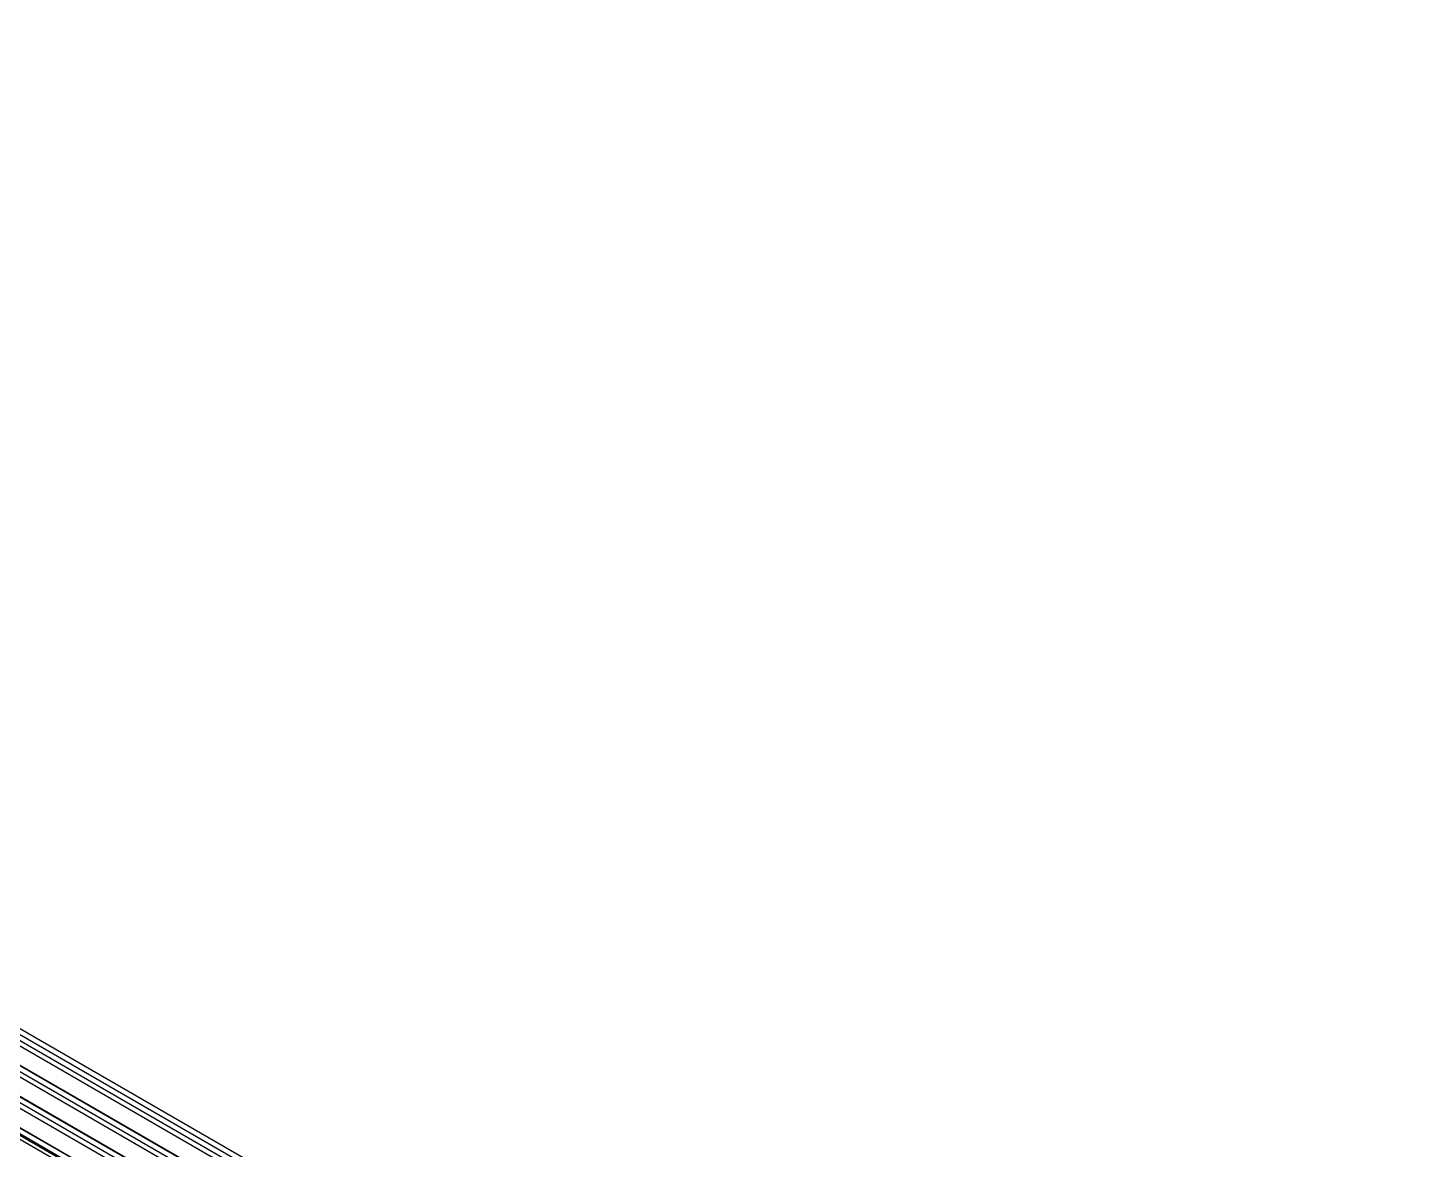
# Model space of a CAD drawing. Header units: inches. Extents: x 0.3 to 16.2, y 0.3 to 11.4.
# Drawn here: x 4.735 to 5.745, y 7.063 to 7.873 of the extents above; entities that cross this region are included whole.
import ezdxf

# ---------------------------------------------------------------- set-up
doc = ezdxf.new("R2010")
doc.units = ezdxf.units.IN
doc.header["$LTSCALE"] = 0.009843
doc.header["$MEASUREMENT"] = 0
doc.layers.add('GEOMETRY', color=7, linetype='Continuous')

msp = doc.modelspace()

# ---------------------------------------------------------------- linework, layer by layer
at = {"layer": 'GEOMETRY'}
for p, q in [((0.9638, 9.324), (5.7374, 6.5677)), ((0.9638, 9.324), (5.7374, 6.5677)), ((0.9567, 9.3154), (5.7374, 6.5551)), ((0.9567, 9.3154), (5.7374, 6.5551)), ((0.9634, 9.3197), (5.7374, 6.5634)), ((0.9634, 9.3197), (5.7374, 6.5634)), ((0.9634, 9.3154), (5.7374, 6.5591)), ((0.9638, 9.3197), (5.7374, 6.5634)), ((0.9567, 9.3012), (5.7374, 6.5413)), ((0.9567, 9.2929), (5.7374, 6.5327)), ((0.9567, 9.2929), (5.7374, 6.5327)), ((0.9634, 9.2972), (5.7374, 6.5409)), ((0.9634, 9.2972), (5.7374, 6.5409)), ((0.9634, 9.2972), (5.7374, 6.5409)), ((0.9634, 9.2929), (5.7374, 6.5366)), ((0.9567, 9.2787), (5.7374, 6.5189)), ((0.9634, 9.2748), (5.7374, 6.5181)), ((0.9634, 9.2748), (5.7374, 6.5181)), ((0.9634, 9.2748), (5.7374, 6.5181)), ((0.9567, 9.2701), (5.7374, 6.5102)), ((0.9567, 9.2701), (5.7374, 6.5102)), ((0.9634, 9.2705), (5.7374, 6.5142)), ((0.9567, 9.2563), (5.7374, 6.4961)), ((0.9634, 9.252), (5.7374, 6.4957)), ((0.9634, 9.252), (5.7374, 6.4957)), ((0.9634, 9.252), (5.7374, 6.4957)), ((0.9567, 9.2476), (5.7374, 6.4878)), ((0.9567, 9.2476), (5.7374, 6.4878)), ((0.9634, 9.248), (5.7374, 6.4917)), ((1.0394, 9.2028), (5.7421, 6.4878)), ((1.0394, 9.2028), (5.7421, 6.4878)), ((1.0661, 9.1929), (5.7449, 6.4917)), ((1.0661, 9.1929), (5.7449, 6.4917))]:
    msp.add_line(p, q, dxfattribs=at)

doc.saveas('drawing.dxf')
